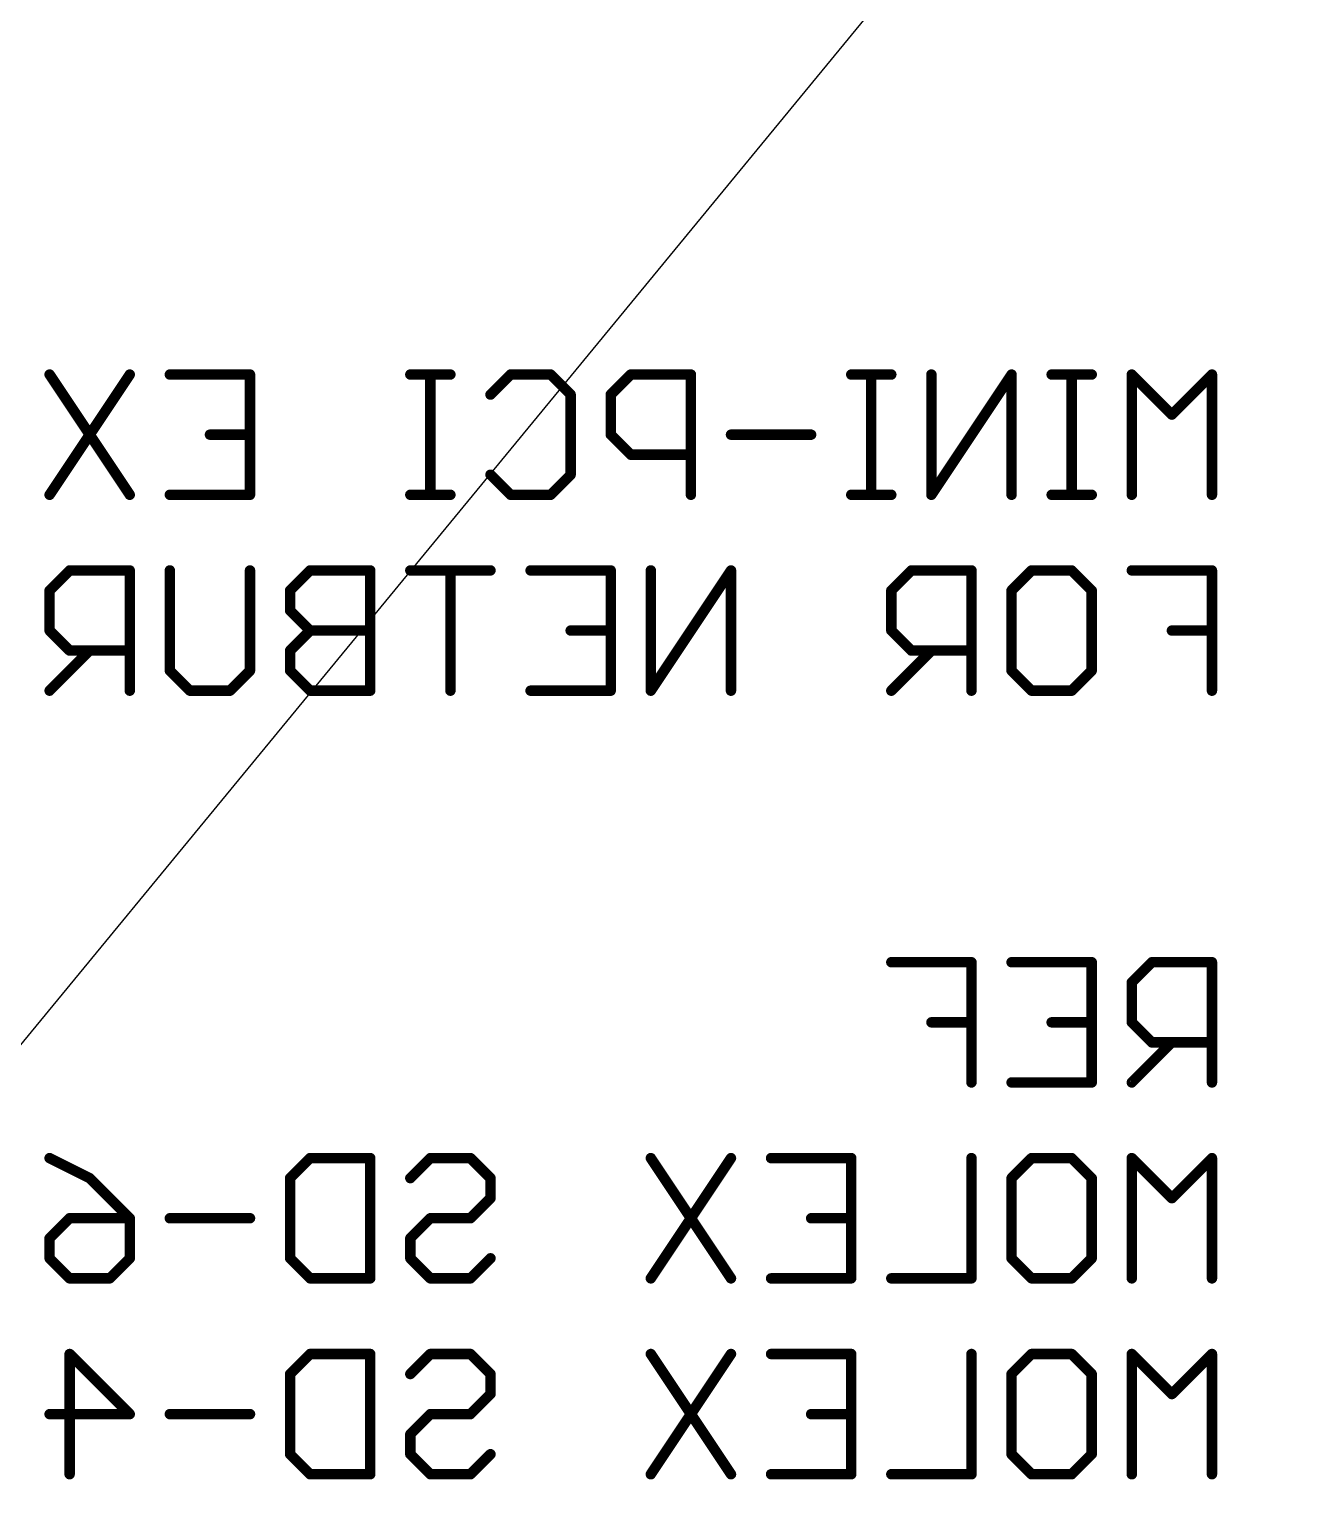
# Model space of a CAD drawing. Extents: x 0 to 90.2, y 0 to 95.9.
# Drawn here: x 57.52 to 69.81, y 54.34 to 68.71 of the extents above; entities that cross this region are included whole.
import ezdxf

# ---------------------------------------------------------------- set-up
doc = ezdxf.new("R2010")
doc.units = 0
doc.layers.add('19', color=53, linetype='CONTINUOUS')
doc.layers.add('22', color=253, linetype='CONTINUOUS')

msp = doc.modelspace()

# ---------------------------------------------------------------- linework, layer by layer
at = {"layer": '19'}
msp.add_line((27.305, 22.225), (77.47, 83.185), dxfattribs=at)
at = {"layer": '22', "const_width": 0.1016}
for points in [[(58.4948, 65.3552), (57.7152, 64.1858)], [(57.7152, 65.3552), (58.4948, 64.1858)], [(58.8846, 65.3552), (59.6642, 65.3552)], [(59.6642, 65.3552), (59.6642, 64.1858)], [(61.6132, 65.3552), (61.2234, 65.3552)], [(61.4183, 64.1858), (61.4183, 65.3552)], [(62.003, 65.1603), (62.1979, 65.3552)], [(62.1979, 65.3552), (62.5877, 65.3552)], [(62.5877, 65.3552), (62.7826, 65.1603)], [(63.3673, 65.3552), (63.1724, 65.1603)], [(63.952, 65.3552), (63.3673, 65.3552)], [(63.952, 64.1858), (63.952, 65.3552)], [(65.901, 65.3552), (65.5112, 65.3552)], [(65.7061, 64.1858), (65.7061, 65.3552)], [(67.0704, 65.3552), (66.2908, 64.1858)], [(66.2908, 64.1858), (66.2908, 65.3552)], [(67.0704, 64.1858), (67.0704, 65.3552)], [(67.85, 65.3552), (67.4602, 65.3552)], [(67.6551, 64.1858), (67.6551, 65.3552)], [(68.6296, 64.9654), (68.2398, 65.3552)], [(68.2398, 65.3552), (68.2398, 64.1858)], [(69.0194, 65.3552), (68.6296, 64.9654)], [(69.0194, 64.1858), (69.0194, 65.3552)], [(62.7826, 65.1603), (62.7826, 64.3807)], [(63.1724, 65.1603), (63.1724, 64.7705)], [(59.6642, 64.7705), (59.2744, 64.7705)], [(63.1724, 64.7705), (63.3673, 64.5756)], [(65.1214, 64.7705), (64.3418, 64.7705)], [(63.3673, 64.5756), (63.952, 64.5756)], [(62.1979, 64.1858), (62.003, 64.3807)], [(62.7826, 64.3807), (62.5877, 64.1858)], [(59.6642, 64.1858), (58.8846, 64.1858)], [(61.6132, 64.1858), (61.2234, 64.1858)], [(62.5877, 64.1858), (62.1979, 64.1858)], [(65.901, 64.1858), (65.5112, 64.1858)], [(67.85, 64.1858), (67.4602, 64.1858)], [(57.9101, 63.4502), (57.7152, 63.2553)], [(58.4948, 63.4502), (57.9101, 63.4502)], [(58.4948, 62.2808), (58.4948, 63.4502)], [(58.8846, 62.4757), (58.8846, 63.4502)], [(59.6642, 63.4502), (59.6642, 62.4757)], [(60.2489, 63.4502), (60.054, 63.2553)], [(60.8336, 63.4502), (60.2489, 63.4502)], [(60.8336, 62.2808), (60.8336, 63.4502)], [(62.003, 63.4502), (61.2234, 63.4502)], [(61.6132, 62.2808), (61.6132, 63.4502)], [(62.3928, 63.4502), (63.1724, 63.4502)], [(63.1724, 63.4502), (63.1724, 62.2808)], [(64.3418, 63.4502), (63.5622, 62.2808)], [(63.5622, 62.2808), (63.5622, 63.4502)], [(64.3418, 62.2808), (64.3418, 63.4502)], [(66.0959, 63.4502), (65.901, 63.2553)], [(66.6806, 63.4502), (66.0959, 63.4502)], [(66.6806, 62.2808), (66.6806, 63.4502)], [(67.0704, 63.2553), (67.2653, 63.4502)], [(67.2653, 63.4502), (67.6551, 63.4502)], [(67.6551, 63.4502), (67.85, 63.2553)], [(69.0194, 63.4502), (68.2398, 63.4502)], [(69.0194, 62.2808), (69.0194, 63.4502)], [(57.7152, 63.2553), (57.7152, 62.8655)], [(60.054, 63.2553), (60.054, 63.0604)], [(65.901, 63.2553), (65.901, 62.8655)], [(67.0704, 62.4757), (67.0704, 63.2553)], [(67.85, 63.2553), (67.85, 62.4757)], [(60.054, 63.0604), (60.2489, 62.8655)], [(57.7152, 62.8655), (57.9101, 62.6706)], [(60.2489, 62.8655), (60.054, 62.6706)], [(60.8336, 62.8655), (60.2489, 62.8655)], [(63.1724, 62.8655), (62.7826, 62.8655)], [(65.901, 62.8655), (66.0959, 62.6706)], [(69.0194, 62.8655), (68.6296, 62.8655)], [(58.105, 62.6706), (57.7152, 62.2808)], [(57.9101, 62.6706), (58.4948, 62.6706)], [(60.054, 62.6706), (60.054, 62.4757)], [(66.2908, 62.6706), (65.901, 62.2808)], [(66.0959, 62.6706), (66.6806, 62.6706)], [(59.0795, 62.2808), (58.8846, 62.4757)], [(59.6642, 62.4757), (59.4693, 62.2808)], [(60.054, 62.4757), (60.2489, 62.2808)], [(67.2653, 62.2808), (67.0704, 62.4757)], [(67.85, 62.4757), (67.6551, 62.2808)], [(59.4693, 62.2808), (59.0795, 62.2808)], [(60.2489, 62.2808), (60.8336, 62.2808)], [(63.1724, 62.2808), (62.3928, 62.2808)], [(67.6551, 62.2808), (67.2653, 62.2808)], [(66.6806, 59.6402), (65.901, 59.6402)], [(66.6806, 58.4708), (66.6806, 59.6402)], [(67.0704, 59.6402), (67.85, 59.6402)], [(67.85, 59.6402), (67.85, 58.4708)], [(68.4347, 59.6402), (68.2398, 59.4453)], [(69.0194, 59.6402), (68.4347, 59.6402)], [(69.0194, 58.4708), (69.0194, 59.6402)], [(68.2398, 59.4453), (68.2398, 59.0555)], [(66.6806, 59.0555), (66.2908, 59.0555)], [(67.85, 59.0555), (67.4602, 59.0555)], [(68.2398, 59.0555), (68.4347, 58.8606)], [(68.6296, 58.8606), (68.2398, 58.4708)], [(68.4347, 58.8606), (69.0194, 58.8606)], [(67.85, 58.4708), (67.0704, 58.4708)], [(57.7152, 57.7352), (58.105, 57.5403)], [(60.054, 57.5403), (60.2489, 57.7352)], [(60.2489, 57.7352), (60.8336, 57.7352)], [(60.8336, 57.7352), (60.8336, 56.5658)], [(61.2234, 57.5403), (61.4183, 57.7352)], [(61.4183, 57.7352), (61.8081, 57.7352)], [(61.8081, 57.7352), (62.003, 57.5403)], [(64.3418, 57.7352), (63.5622, 56.5658)], [(63.5622, 57.7352), (64.3418, 56.5658)], [(64.7316, 57.7352), (65.5112, 57.7352)], [(65.5112, 57.7352), (65.5112, 56.5658)], [(66.6806, 57.7352), (66.6806, 56.5658)], [(67.0704, 57.5403), (67.2653, 57.7352)], [(67.2653, 57.7352), (67.6551, 57.7352)], [(67.6551, 57.7352), (67.85, 57.5403)], [(68.6296, 57.3454), (68.2398, 57.7352)], [(68.2398, 57.7352), (68.2398, 56.5658)], [(69.0194, 57.7352), (68.6296, 57.3454)], [(69.0194, 56.5658), (69.0194, 57.7352)], [(58.105, 57.5403), (58.4948, 57.1505)], [(60.054, 56.7607), (60.054, 57.5403)], [(62.003, 57.5403), (62.003, 57.3454)], [(67.0704, 56.7607), (67.0704, 57.5403)], [(67.85, 57.5403), (67.85, 56.7607)], [(62.003, 57.3454), (61.8081, 57.1505)], [(57.7152, 56.9556), (57.9101, 57.1505)], [(57.9101, 57.1505), (58.4948, 57.1505)], [(58.4948, 57.1505), (58.4948, 56.7607)], [(59.6642, 57.1505), (58.8846, 57.1505)], [(61.4183, 57.1505), (61.2234, 56.9556)], [(61.8081, 57.1505), (61.4183, 57.1505)], [(65.5112, 57.1505), (65.1214, 57.1505)], [(57.7152, 56.7607), (57.7152, 56.9556)], [(61.2234, 56.9556), (61.2234, 56.7607)], [(57.9101, 56.5658), (57.7152, 56.7607)], [(58.4948, 56.7607), (58.2999, 56.5658)], [(60.2489, 56.5658), (60.054, 56.7607)], [(61.2234, 56.7607), (61.4183, 56.5658)], [(61.8081, 56.5658), (62.003, 56.7607)], [(67.2653, 56.5658), (67.0704, 56.7607)], [(67.85, 56.7607), (67.6551, 56.5658)], [(58.2999, 56.5658), (57.9101, 56.5658)], [(60.8336, 56.5658), (60.2489, 56.5658)], [(61.4183, 56.5658), (61.8081, 56.5658)], [(65.5112, 56.5658), (64.7316, 56.5658)], [(66.6806, 56.5658), (65.901, 56.5658)], [(67.6551, 56.5658), (67.2653, 56.5658)], [(57.9101, 54.6608), (57.9101, 55.8302)], [(57.9101, 55.8302), (58.4948, 55.2455)], [(60.054, 55.6353), (60.2489, 55.8302)], [(60.2489, 55.8302), (60.8336, 55.8302)], [(60.8336, 55.8302), (60.8336, 54.6608)], [(61.2234, 55.6353), (61.4183, 55.8302)], [(61.4183, 55.8302), (61.8081, 55.8302)], [(61.8081, 55.8302), (62.003, 55.6353)], [(64.3418, 55.8302), (63.5622, 54.6608)], [(63.5622, 55.8302), (64.3418, 54.6608)], [(64.7316, 55.8302), (65.5112, 55.8302)], [(65.5112, 55.8302), (65.5112, 54.6608)], [(66.6806, 55.8302), (66.6806, 54.6608)], [(67.0704, 55.6353), (67.2653, 55.8302)], [(67.2653, 55.8302), (67.6551, 55.8302)], [(67.6551, 55.8302), (67.85, 55.6353)], [(68.6296, 55.4404), (68.2398, 55.8302)], [(68.2398, 55.8302), (68.2398, 54.6608)], [(69.0194, 55.8302), (68.6296, 55.4404)], [(69.0194, 54.6608), (69.0194, 55.8302)], [(60.054, 54.8557), (60.054, 55.6353)], [(62.003, 55.6353), (62.003, 55.4404)], [(67.0704, 54.8557), (67.0704, 55.6353)], [(67.85, 55.6353), (67.85, 54.8557)], [(62.003, 55.4404), (61.8081, 55.2455)], [(58.4948, 55.2455), (57.7152, 55.2455)], [(59.6642, 55.2455), (58.8846, 55.2455)], [(61.4183, 55.2455), (61.2234, 55.0506)], [(61.8081, 55.2455), (61.4183, 55.2455)], [(65.5112, 55.2455), (65.1214, 55.2455)], [(61.2234, 55.0506), (61.2234, 54.8557)], [(60.2489, 54.6608), (60.054, 54.8557)], [(61.2234, 54.8557), (61.4183, 54.6608)], [(61.8081, 54.6608), (62.003, 54.8557)], [(67.2653, 54.6608), (67.0704, 54.8557)], [(67.85, 54.8557), (67.6551, 54.6608)], [(60.8336, 54.6608), (60.2489, 54.6608)], [(61.4183, 54.6608), (61.8081, 54.6608)], [(65.5112, 54.6608), (64.7316, 54.6608)], [(66.6806, 54.6608), (65.901, 54.6608)], [(67.6551, 54.6608), (67.2653, 54.6608)]]:
    msp.add_lwpolyline(points, dxfattribs=at)
at = {"layer": '22', "const_width": 0.0508}
for points in [[(57.7363, 65.3693, 1), (57.6941, 65.3411)], [(58.5159, 65.3411, 1), (58.4737, 65.3693)], [(58.8846, 65.3806, 1), (58.8846, 65.3298)], [(59.6896, 65.3552, 1), (59.6388, 65.3552)], [(59.6642, 65.3298, 1), (59.6642, 65.3806)], [(61.2234, 65.3806, 1), (61.2234, 65.3298)], [(61.4437, 65.3552, 1), (61.3929, 65.3552)], [(61.6132, 65.3298, 1), (61.6132, 65.3806)], [(62.1979, 65.3806, 1), (62.1979, 65.3298)], [(62.2159, 65.3372, 1), (62.1799, 65.3732)], [(62.6057, 65.3732, 1), (62.5697, 65.3372)], [(62.5877, 65.3298, 1), (62.5877, 65.3806)], [(63.3673, 65.3806, 1), (63.3673, 65.3298)], [(63.3853, 65.3372, 1), (63.3493, 65.3732)], [(63.9774, 65.3552, 1), (63.9266, 65.3552)], [(63.952, 65.3298, 1), (63.952, 65.3806)], [(65.5112, 65.3806, 1), (65.5112, 65.3298)], [(65.7315, 65.3552, 1), (65.6807, 65.3552)], [(65.901, 65.3298, 1), (65.901, 65.3806)], [(66.3162, 65.3552, 1), (66.2654, 65.3552)], [(67.0958, 65.3552, 1), (67.045, 65.3552)], [(67.0915, 65.3411, 1), (67.0493, 65.3693)], [(67.4602, 65.3806, 1), (67.4602, 65.3298)], [(67.6805, 65.3552, 1), (67.6297, 65.3552)], [(67.85, 65.3298, 1), (67.85, 65.3806)], [(68.2577, 65.3732, 1), (68.2218, 65.3372)], [(68.2652, 65.3552, 1), (68.2144, 65.3552)], [(69.0448, 65.3552, 1), (68.994, 65.3552)], [(69.0373, 65.3372, 1), (69.0014, 65.3732)], [(61.985, 65.1783, 1), (62.021, 65.1423)], [(62.808, 65.1603, 1), (62.7572, 65.1603)], [(62.7646, 65.1423, 1), (62.8006, 65.1783)], [(63.1544, 65.1783, 1), (63.1904, 65.1423)], [(63.1978, 65.1603, 1), (63.147, 65.1603)], [(68.6116, 64.9834, 1), (68.6475, 64.9474)], [(68.6116, 64.9474, 1), (68.6475, 64.9834)], [(59.2744, 64.7959, 1), (59.2744, 64.7451)], [(59.6642, 64.7451, 1), (59.6642, 64.7959)], [(63.1904, 64.7885, 1), (63.1544, 64.7525)], [(64.3418, 64.7959, 1), (64.3418, 64.7451)], [(65.1214, 64.7451, 1), (65.1214, 64.7959)], [(63.147, 64.7705, 1), (63.1978, 64.7705)], [(63.3673, 64.601, 1), (63.3673, 64.5502)], [(63.3493, 64.5576, 1), (63.3853, 64.5936)], [(63.952, 64.5502, 1), (63.952, 64.601)], [(62.021, 64.3987, 1), (61.985, 64.3627)], [(62.7572, 64.3807, 1), (62.808, 64.3807)], [(62.8006, 64.3627, 1), (62.7646, 64.3987)], [(57.6941, 64.1999, 1), (57.7363, 64.1717)], [(58.4737, 64.1717, 1), (58.5159, 64.1999)], [(58.8846, 64.2112, 1), (58.8846, 64.1604)], [(59.6388, 64.1858, 1), (59.6896, 64.1858)], [(59.6642, 64.1604, 1), (59.6642, 64.2112)], [(61.2234, 64.2112, 1), (61.2234, 64.1604)], [(61.3929, 64.1858, 1), (61.4437, 64.1858)], [(61.6132, 64.1604, 1), (61.6132, 64.2112)], [(62.1979, 64.2112, 1), (62.1979, 64.1604)], [(62.1799, 64.1678, 1), (62.2159, 64.2038)], [(62.5697, 64.2038, 1), (62.6057, 64.1678)], [(62.5877, 64.1604, 1), (62.5877, 64.2112)], [(63.9266, 64.1858, 1), (63.9774, 64.1858)], [(65.5112, 64.2112, 1), (65.5112, 64.1604)], [(65.6807, 64.1858, 1), (65.7315, 64.1858)], [(65.901, 64.1604, 1), (65.901, 64.2112)], [(66.2697, 64.1999, 1), (66.3119, 64.1717)], [(66.2654, 64.1858, 1), (66.3162, 64.1858)], [(67.045, 64.1858, 1), (67.0958, 64.1858)], [(67.4602, 64.2112, 1), (67.4602, 64.1604)], [(67.6297, 64.1858, 1), (67.6805, 64.1858)], [(67.85, 64.1604, 1), (67.85, 64.2112)], [(68.2144, 64.1858, 1), (68.2652, 64.1858)], [(68.994, 64.1858, 1), (69.0448, 64.1858)], [(57.9101, 63.4756, 1), (57.9101, 63.4248)], [(57.9281, 63.4322, 1), (57.8922, 63.4682)], [(58.5202, 63.4502, 1), (58.4694, 63.4502)], [(58.4948, 63.4248, 1), (58.4948, 63.4756)], [(58.91, 63.4502, 1), (58.8592, 63.4502)], [(59.6896, 63.4502, 1), (59.6388, 63.4502)], [(60.2489, 63.4756, 1), (60.2489, 63.4248)], [(60.2669, 63.4322, 1), (60.2309, 63.4682)], [(60.859, 63.4502, 1), (60.8082, 63.4502)], [(60.8336, 63.4248, 1), (60.8336, 63.4756)], [(61.2234, 63.4756, 1), (61.2234, 63.4248)], [(61.6386, 63.4502, 1), (61.5878, 63.4502)], [(62.003, 63.4248, 1), (62.003, 63.4756)], [(62.3928, 63.4756, 1), (62.3928, 63.4248)], [(63.1978, 63.4502, 1), (63.147, 63.4502)], [(63.1724, 63.4248, 1), (63.1724, 63.4756)], [(63.5876, 63.4502, 1), (63.5368, 63.4502)], [(64.3672, 63.4502, 1), (64.3164, 63.4502)], [(64.3629, 63.4361, 1), (64.3207, 63.4643)], [(66.0959, 63.4756, 1), (66.0959, 63.4248)], [(66.1139, 63.4322, 1), (66.0779, 63.4682)], [(66.706, 63.4502, 1), (66.6552, 63.4502)], [(66.6806, 63.4248, 1), (66.6806, 63.4756)], [(67.2653, 63.4756, 1), (67.2653, 63.4248)], [(67.2832, 63.4322, 1), (67.2473, 63.4682)], [(67.673, 63.4682, 1), (67.6371, 63.4322)], [(67.6551, 63.4248, 1), (67.6551, 63.4756)], [(68.2398, 63.4756, 1), (68.2398, 63.4248)], [(69.0448, 63.4502, 1), (68.994, 63.4502)], [(69.0194, 63.4248, 1), (69.0194, 63.4756)], [(57.7406, 63.2553, 1), (57.6898, 63.2553)], [(57.6973, 63.2733, 1), (57.7332, 63.2373)], [(60.036, 63.2733, 1), (60.072, 63.2373)], [(60.0794, 63.2553, 1), (60.0286, 63.2553)], [(65.883, 63.2733, 1), (65.919, 63.2373)], [(65.9264, 63.2553, 1), (65.8756, 63.2553)], [(67.0524, 63.2733, 1), (67.0883, 63.2373)], [(67.0958, 63.2553, 1), (67.045, 63.2553)], [(67.8754, 63.2553, 1), (67.8246, 63.2553)], [(67.832, 63.2373, 1), (67.8679, 63.2733)], [(60.072, 63.0784, 1), (60.036, 63.0424)], [(60.0286, 63.0604, 1), (60.0794, 63.0604)], [(57.7332, 62.8835, 1), (57.6973, 62.8475)], [(57.6898, 62.8655, 1), (57.7406, 62.8655)], [(60.2489, 62.8909, 1), (60.2489, 62.8401)], [(60.2669, 62.8475, 1), (60.2309, 62.8835)], [(60.2309, 62.8475, 1), (60.2669, 62.8835)], [(60.8336, 62.8401, 1), (60.8336, 62.8909)], [(62.7826, 62.8909, 1), (62.7826, 62.8401)], [(63.1724, 62.8401, 1), (63.1724, 62.8909)], [(65.919, 62.8835, 1), (65.883, 62.8475)], [(65.8756, 62.8655, 1), (65.9264, 62.8655)], [(68.6296, 62.8909, 1), (68.6296, 62.8401)], [(69.0194, 62.8401, 1), (69.0194, 62.8909)], [(57.9101, 62.696, 1), (57.9101, 62.6452)], [(57.8922, 62.6526, 1), (57.9281, 62.6886)], [(58.123, 62.6526, 1), (58.0871, 62.6886)], [(58.4948, 62.6452, 1), (58.4948, 62.696)], [(60.036, 62.6886, 1), (60.072, 62.6526)], [(60.0794, 62.6706, 1), (60.0286, 62.6706)], [(66.0959, 62.696, 1), (66.0959, 62.6452)], [(66.0779, 62.6526, 1), (66.1139, 62.6886)], [(66.3088, 62.6526, 1), (66.2728, 62.6886)], [(66.6806, 62.6452, 1), (66.6806, 62.696)], [(58.9026, 62.4937, 1), (58.8666, 62.4577)], [(59.6822, 62.4577, 1), (59.6462, 62.4937)], [(60.072, 62.4937, 1), (60.036, 62.4577)], [(67.0883, 62.4937, 1), (67.0524, 62.4577)], [(67.8679, 62.4577, 1), (67.832, 62.4937)], [(58.8592, 62.4757, 1), (58.91, 62.4757)], [(59.6388, 62.4757, 1), (59.6896, 62.4757)], [(60.0286, 62.4757, 1), (60.0794, 62.4757)], [(67.045, 62.4757, 1), (67.0958, 62.4757)], [(67.8246, 62.4757, 1), (67.8754, 62.4757)], [(57.6973, 62.2988, 1), (57.7332, 62.2628)], [(58.4694, 62.2808, 1), (58.5202, 62.2808)], [(59.0795, 62.3062, 1), (59.0795, 62.2554)], [(59.0615, 62.2628, 1), (59.0975, 62.2988)], [(59.4513, 62.2988, 1), (59.4873, 62.2628)], [(59.4693, 62.2554, 1), (59.4693, 62.3062)], [(60.2489, 62.3062, 1), (60.2489, 62.2554)], [(60.2309, 62.2628, 1), (60.2669, 62.2988)], [(60.8082, 62.2808, 1), (60.859, 62.2808)], [(60.8336, 62.2554, 1), (60.8336, 62.3062)], [(61.5878, 62.2808, 1), (61.6386, 62.2808)], [(62.3928, 62.3062, 1), (62.3928, 62.2554)], [(63.147, 62.2808, 1), (63.1978, 62.2808)], [(63.1724, 62.2554, 1), (63.1724, 62.3062)], [(63.5411, 62.2949, 1), (63.5833, 62.2667)], [(63.5368, 62.2808, 1), (63.5876, 62.2808)], [(64.3164, 62.2808, 1), (64.3672, 62.2808)], [(65.883, 62.2988, 1), (65.919, 62.2628)], [(66.6552, 62.2808, 1), (66.706, 62.2808)], [(67.2653, 62.3062, 1), (67.2653, 62.2554)], [(67.2473, 62.2628, 1), (67.2832, 62.2988)], [(67.6371, 62.2988, 1), (67.673, 62.2628)], [(67.6551, 62.2554, 1), (67.6551, 62.3062)], [(68.994, 62.2808, 1), (69.0448, 62.2808)], [(65.901, 59.6656, 1), (65.901, 59.6148)], [(66.706, 59.6402, 1), (66.6552, 59.6402)], [(66.6806, 59.6148, 1), (66.6806, 59.6656)], [(67.0704, 59.6656, 1), (67.0704, 59.6148)], [(67.8754, 59.6402, 1), (67.8246, 59.6402)], [(67.85, 59.6148, 1), (67.85, 59.6656)], [(68.4347, 59.6656, 1), (68.4347, 59.6148)], [(68.4526, 59.6222, 1), (68.4167, 59.6582)], [(69.0448, 59.6402, 1), (68.994, 59.6402)], [(69.0194, 59.6148, 1), (69.0194, 59.6656)], [(68.2218, 59.4633, 1), (68.2577, 59.4273)], [(68.2652, 59.4453, 1), (68.2144, 59.4453)], [(66.2908, 59.0809, 1), (66.2908, 59.0301)], [(66.6806, 59.0301, 1), (66.6806, 59.0809)], [(67.4602, 59.0809, 1), (67.4602, 59.0301)], [(67.85, 59.0301, 1), (67.85, 59.0809)], [(68.2577, 59.0735, 1), (68.2218, 59.0375)], [(68.2144, 59.0555, 1), (68.2652, 59.0555)], [(68.4347, 58.886, 1), (68.4347, 58.8352)], [(68.4167, 58.8426, 1), (68.4526, 58.8786)], [(68.6475, 58.8426, 1), (68.6116, 58.8786)], [(69.0194, 58.8352, 1), (69.0194, 58.886)], [(66.6552, 58.4708, 1), (66.706, 58.4708)], [(67.0704, 58.4962, 1), (67.0704, 58.4454)], [(67.8246, 58.4708, 1), (67.8754, 58.4708)], [(67.85, 58.4454, 1), (67.85, 58.4962)], [(68.2218, 58.4888, 1), (68.2577, 58.4528)], [(68.994, 58.4708, 1), (69.0448, 58.4708)], [(57.7266, 57.7579, 1), (57.7039, 57.7125)], [(60.2489, 57.7606, 1), (60.2489, 57.7098)], [(60.2669, 57.7172, 1), (60.2309, 57.7532)], [(60.859, 57.7352, 1), (60.8082, 57.7352)], [(60.8336, 57.7098, 1), (60.8336, 57.7606)], [(61.4183, 57.7606, 1), (61.4183, 57.7098)], [(61.4363, 57.7172, 1), (61.4003, 57.7532)], [(61.8261, 57.7532, 1), (61.7901, 57.7172)], [(61.8081, 57.7098, 1), (61.8081, 57.7606)], [(63.5833, 57.7493, 1), (63.5411, 57.7211)], [(64.3629, 57.7211, 1), (64.3207, 57.7493)], [(64.7316, 57.7606, 1), (64.7316, 57.7098)], [(65.5366, 57.7352, 1), (65.4858, 57.7352)], [(65.5112, 57.7098, 1), (65.5112, 57.7606)], [(66.706, 57.7352, 1), (66.6552, 57.7352)], [(67.2653, 57.7606, 1), (67.2653, 57.7098)], [(67.2832, 57.7172, 1), (67.2473, 57.7532)], [(67.673, 57.7532, 1), (67.6371, 57.7172)], [(67.6551, 57.7098, 1), (67.6551, 57.7606)], [(68.2577, 57.7532, 1), (68.2218, 57.7172)], [(68.2652, 57.7352, 1), (68.2144, 57.7352)], [(69.0448, 57.7352, 1), (68.994, 57.7352)], [(69.0373, 57.7172, 1), (69.0014, 57.7532)], [(58.123, 57.5583, 1), (58.0871, 57.5223)], [(58.0937, 57.5176, 1), (58.1164, 57.563)], [(60.036, 57.5583, 1), (60.072, 57.5223)], [(60.0794, 57.5403, 1), (60.0286, 57.5403)], [(61.2054, 57.5583, 1), (61.2414, 57.5223)], [(62.0284, 57.5403, 1), (61.9776, 57.5403)], [(61.985, 57.5223, 1), (62.021, 57.5583)], [(67.0524, 57.5583, 1), (67.0883, 57.5223)], [(67.0958, 57.5403, 1), (67.045, 57.5403)], [(67.8754, 57.5403, 1), (67.8246, 57.5403)], [(67.832, 57.5223, 1), (67.8679, 57.5583)], [(61.9776, 57.3454, 1), (62.0284, 57.3454)], [(62.021, 57.3274, 1), (61.985, 57.3634)], [(68.6116, 57.3634, 1), (68.6475, 57.3274)], [(68.6116, 57.3274, 1), (68.6475, 57.3634)], [(57.9101, 57.1759, 1), (57.9101, 57.1251)], [(57.9281, 57.1325, 1), (57.8922, 57.1685)], [(58.5202, 57.1505, 1), (58.4694, 57.1505)], [(58.4948, 57.1251, 1), (58.4948, 57.1759)], [(58.8846, 57.1759, 1), (58.8846, 57.1251)], [(59.6642, 57.1251, 1), (59.6642, 57.1759)], [(61.4183, 57.1759, 1), (61.4183, 57.1251)], [(61.4363, 57.1325, 1), (61.4003, 57.1685)], [(61.8081, 57.1251, 1), (61.8081, 57.1759)], [(65.1214, 57.1759, 1), (65.1214, 57.1251)], [(65.5112, 57.1251, 1), (65.5112, 57.1759)], [(58.4768, 57.1325, 1), (58.5128, 57.1685)], [(61.7901, 57.1685, 1), (61.8261, 57.1325)], [(57.7406, 56.9556, 1), (57.6898, 56.9556)], [(57.6973, 56.9736, 1), (57.7332, 56.9376)], [(61.2054, 56.9736, 1), (61.2414, 56.9376)], [(61.2488, 56.9556, 1), (61.198, 56.9556)], [(57.7332, 56.7787, 1), (57.6973, 56.7427)], [(57.6898, 56.7607, 1), (57.7406, 56.7607)], [(58.4694, 56.7607, 1), (58.5202, 56.7607)], [(58.5128, 56.7427, 1), (58.4768, 56.7787)], [(60.072, 56.7787, 1), (60.036, 56.7427)], [(60.0286, 56.7607, 1), (60.0794, 56.7607)], [(61.2414, 56.7787, 1), (61.2054, 56.7427)], [(61.198, 56.7607, 1), (61.2488, 56.7607)], [(62.021, 56.7427, 1), (61.985, 56.7787)], [(67.0883, 56.7787, 1), (67.0524, 56.7427)], [(67.045, 56.7607, 1), (67.0958, 56.7607)], [(67.8246, 56.7607, 1), (67.8754, 56.7607)], [(67.8679, 56.7427, 1), (67.832, 56.7787)], [(57.9101, 56.5912, 1), (57.9101, 56.5404)], [(57.8922, 56.5478, 1), (57.9281, 56.5838)], [(58.282, 56.5838, 1), (58.3179, 56.5478)], [(58.2999, 56.5404, 1), (58.2999, 56.5912)], [(60.2489, 56.5912, 1), (60.2489, 56.5404)], [(60.2309, 56.5478, 1), (60.2669, 56.5838)], [(60.8082, 56.5658, 1), (60.859, 56.5658)], [(60.8336, 56.5404, 1), (60.8336, 56.5912)], [(61.4183, 56.5912, 1), (61.4183, 56.5404)], [(61.4003, 56.5478, 1), (61.4363, 56.5838)], [(61.7901, 56.5838, 1), (61.8261, 56.5478)], [(61.8081, 56.5404, 1), (61.8081, 56.5912)], [(63.5411, 56.5799, 1), (63.5833, 56.5517)], [(64.3207, 56.5517, 1), (64.3629, 56.5799)], [(64.7316, 56.5912, 1), (64.7316, 56.5404)], [(65.4858, 56.5658, 1), (65.5366, 56.5658)], [(65.5112, 56.5404, 1), (65.5112, 56.5912)], [(65.901, 56.5912, 1), (65.901, 56.5404)], [(66.6552, 56.5658, 1), (66.706, 56.5658)], [(66.6806, 56.5404, 1), (66.6806, 56.5912)], [(67.2653, 56.5912, 1), (67.2653, 56.5404)], [(67.2473, 56.5478, 1), (67.2832, 56.5838)], [(67.6371, 56.5838, 1), (67.673, 56.5478)], [(67.6551, 56.5404, 1), (67.6551, 56.5912)], [(68.2144, 56.5658, 1), (68.2652, 56.5658)], [(68.994, 56.5658, 1), (69.0448, 56.5658)], [(57.9355, 55.8302, 1), (57.8847, 55.8302)], [(57.9281, 55.8482, 1), (57.8922, 55.8122)], [(60.2489, 55.8556, 1), (60.2489, 55.8048)], [(60.2669, 55.8122, 1), (60.2309, 55.8482)], [(60.859, 55.8302, 1), (60.8082, 55.8302)], [(60.8336, 55.8048, 1), (60.8336, 55.8556)], [(61.4183, 55.8556, 1), (61.4183, 55.8048)], [(61.4363, 55.8122, 1), (61.4003, 55.8482)], [(61.8261, 55.8482, 1), (61.7901, 55.8122)], [(61.8081, 55.8048, 1), (61.8081, 55.8556)], [(63.5833, 55.8443, 1), (63.5411, 55.8161)], [(64.3629, 55.8161, 1), (64.3207, 55.8443)], [(64.7316, 55.8556, 1), (64.7316, 55.8048)], [(65.5366, 55.8302, 1), (65.4858, 55.8302)], [(65.5112, 55.8048, 1), (65.5112, 55.8556)], [(66.706, 55.8302, 1), (66.6552, 55.8302)], [(67.2653, 55.8556, 1), (67.2653, 55.8048)], [(67.2832, 55.8122, 1), (67.2473, 55.8482)], [(67.673, 55.8482, 1), (67.6371, 55.8122)], [(67.6551, 55.8048, 1), (67.6551, 55.8556)], [(68.2577, 55.8482, 1), (68.2218, 55.8122)], [(68.2652, 55.8302, 1), (68.2144, 55.8302)], [(69.0448, 55.8302, 1), (68.994, 55.8302)], [(69.0373, 55.8122, 1), (69.0014, 55.8482)], [(60.036, 55.6533, 1), (60.072, 55.6173)], [(60.0794, 55.6353, 1), (60.0286, 55.6353)], [(61.2054, 55.6533, 1), (61.2414, 55.6173)], [(62.0284, 55.6353, 1), (61.9776, 55.6353)], [(61.985, 55.6173, 1), (62.021, 55.6533)], [(67.0524, 55.6533, 1), (67.0883, 55.6173)], [(67.0958, 55.6353, 1), (67.045, 55.6353)], [(67.8754, 55.6353, 1), (67.8246, 55.6353)], [(67.832, 55.6173, 1), (67.8679, 55.6533)], [(62.021, 55.4224, 1), (61.985, 55.4584)], [(68.6116, 55.4584, 1), (68.6475, 55.4224)], [(68.6116, 55.4224, 1), (68.6475, 55.4584)], [(61.9776, 55.4404, 1), (62.0284, 55.4404)], [(57.7152, 55.2709, 1), (57.7152, 55.2201)], [(58.4768, 55.2275, 1), (58.5128, 55.2635)], [(58.4948, 55.2201, 1), (58.4948, 55.2709)], [(58.8846, 55.2709, 1), (58.8846, 55.2201)], [(59.6642, 55.2201, 1), (59.6642, 55.2709)], [(61.4183, 55.2709, 1), (61.4183, 55.2201)], [(61.4363, 55.2275, 1), (61.4003, 55.2635)], [(61.7901, 55.2635, 1), (61.8261, 55.2275)], [(61.8081, 55.2201, 1), (61.8081, 55.2709)], [(65.1214, 55.2709, 1), (65.1214, 55.2201)], [(65.5112, 55.2201, 1), (65.5112, 55.2709)], [(61.2054, 55.0686, 1), (61.2414, 55.0326)], [(61.2488, 55.0506, 1), (61.198, 55.0506)], [(60.072, 54.8737, 1), (60.036, 54.8377)], [(61.2414, 54.8737, 1), (61.2054, 54.8377)], [(62.021, 54.8377, 1), (61.985, 54.8737)], [(67.0883, 54.8737, 1), (67.0524, 54.8377)], [(67.8679, 54.8377, 1), (67.832, 54.8737)], [(60.0286, 54.8557, 1), (60.0794, 54.8557)], [(61.198, 54.8557, 1), (61.2488, 54.8557)], [(67.045, 54.8557, 1), (67.0958, 54.8557)], [(67.8246, 54.8557, 1), (67.8754, 54.8557)], [(57.8847, 54.6608, 1), (57.9355, 54.6608)], [(60.2489, 54.6862, 1), (60.2489, 54.6354)], [(60.2309, 54.6428, 1), (60.2669, 54.6788)], [(60.8082, 54.6608, 1), (60.859, 54.6608)], [(60.8336, 54.6354, 1), (60.8336, 54.6862)], [(61.4183, 54.6862, 1), (61.4183, 54.6354)], [(61.4003, 54.6428, 1), (61.4363, 54.6788)], [(61.7901, 54.6788, 1), (61.8261, 54.6428)], [(61.8081, 54.6354, 1), (61.8081, 54.6862)], [(63.5411, 54.6749, 1), (63.5833, 54.6467)], [(64.3207, 54.6467, 1), (64.3629, 54.6749)], [(64.7316, 54.6862, 1), (64.7316, 54.6354)], [(65.4858, 54.6608, 1), (65.5366, 54.6608)], [(65.5112, 54.6354, 1), (65.5112, 54.6862)], [(65.901, 54.6862, 1), (65.901, 54.6354)], [(66.6552, 54.6608, 1), (66.706, 54.6608)], [(66.6806, 54.6354, 1), (66.6806, 54.6862)], [(67.2653, 54.6862, 1), (67.2653, 54.6354)], [(67.2473, 54.6428, 1), (67.2832, 54.6788)], [(67.6371, 54.6788, 1), (67.673, 54.6428)], [(67.6551, 54.6354, 1), (67.6551, 54.6862)], [(68.2144, 54.6608, 1), (68.2652, 54.6608)], [(68.994, 54.6608, 1), (69.0448, 54.6608)]]:
    msp.add_lwpolyline(points, format="xyb", dxfattribs=at)

doc.saveas('drawing.dxf')
